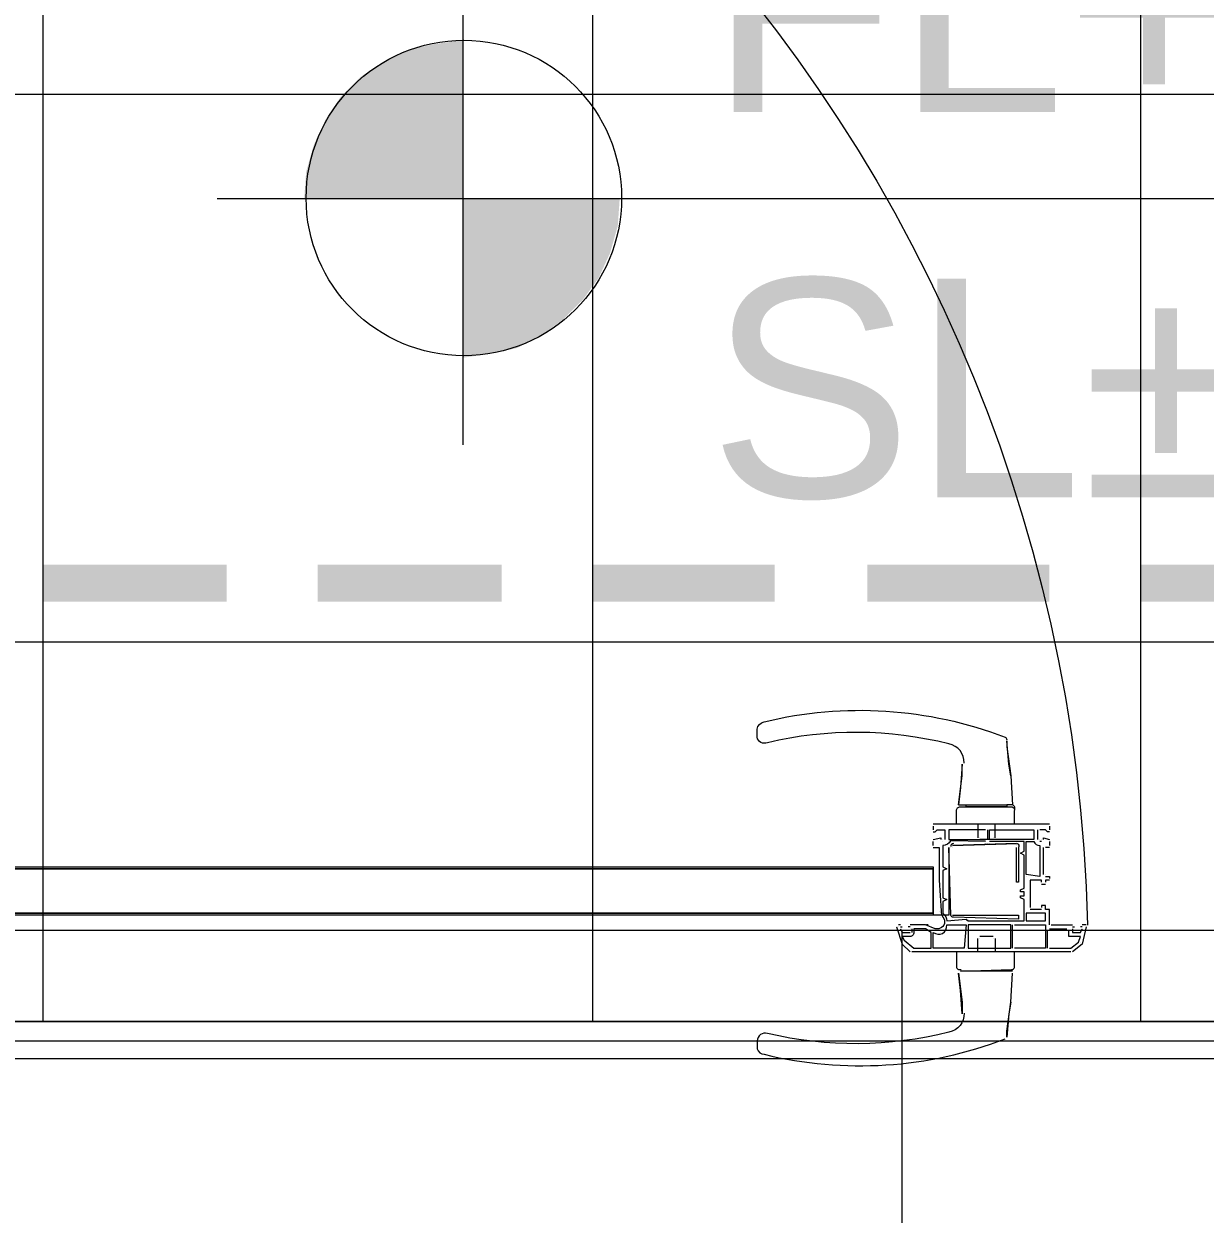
# Model space of a CAD drawing. Header units: millimetres. Extents: x 906 to 41302, y 848 to 28850.
# Drawn here: x 16519 to 17165, y 17086 to 17737 of the extents above; entities that cross this region are included whole.
import ezdxf

# ---------------------------------------------------------------- set-up
doc = ezdxf.new("R2010")
doc.units = ezdxf.units.MM
for name, color, linetype in [('PDF_A-ANNO-PONT', 7, 'Continuous'), ('PDF_X-단위세대$및$주동평면도$A-DOOR', 7, 'Continuous'), ('PDF_X-단위세대$및$주동평면도$A-FLOR-GRID', 7, 'Continuous'), ('PDF_X-단위세대$및$주동평면도$A-ST-AXIS-CEN', 7, 'Continuous'), ('PDF_X-단위세대$및$주동평면도$A-ST-AXIS-CEN-SUB', 7, 'Continuous'), ('PDF_X-단위세대$및$주동평면도$A-WALL-DRY', 7, 'Continuous'), ('PDF_문자', 7, 'Continuous')]:
    doc.layers.add(name, color=color, linetype=linetype)
doc.styles.add('PDF Arial', font='arial.ttf')

msp = doc.modelspace()

# ---------------------------------------------------------------- linework, layer by layer
at = {"layer": 'PDF_A-ANNO-PONT', "lineweight": 13}
for points in [[(16758.72, 17775.78), (16758.72, 17506.96)], [(17487.91, 17641.37), (16624.31, 17641.37)]]:
    msp.add_lwpolyline(points, dxfattribs=at)
msp.add_circle((16759.25, 17641.9), 86.25, dxfattribs=at)
at = {"layer": 'PDF_A-ANNO-PONT', "transparency": 33554559}
for points in [[(16742.84, 17726.04), (16758.72, 17722.86), (16729.09, 17722.86)], [(16758.72, 17728.15), (16758.72, 17726.04), (16742.84, 17726.04)], [(16758.72, 17726.04), (16742.84, 17726.04), (16758.72, 17722.86)], [(16729.09, 17722.86), (16758.72, 17716.51), (16715.33, 17716.51)], [(16758.72, 17722.86), (16729.09, 17722.86), (16758.72, 17716.51)], [(16715.33, 17716.51), (16758.72, 17708.04), (16702.63, 17708.04)], [(16758.72, 17716.51), (16715.33, 17716.51), (16758.72, 17708.04)], [(16702.63, 17708.04), (16758.72, 17697.46), (16692.04, 17697.46)], [(16758.72, 17708.04), (16702.63, 17708.04), (16758.72, 17697.46)], [(16692.04, 17697.46), (16758.72, 17684.76), (16683.58, 17684.76)], [(16758.72, 17697.46), (16692.04, 17697.46), (16758.72, 17684.76)], [(16683.58, 17684.76), (16758.72, 17671), (16677.23, 17671)], [(16758.72, 17684.76), (16683.58, 17684.76), (16758.72, 17671)], [(16677.23, 17671), (16758.72, 17656.19), (16672.99, 17656.19)], [(16758.72, 17671), (16677.23, 17671), (16758.72, 17656.19)], [(16672.99, 17656.19), (16758.72, 17641.37), (16671.94, 17641.37)], [(16758.72, 17656.19), (16672.99, 17656.19), (16758.72, 17641.37)], [(16844.44, 17641.37), (16758.72, 17641.37), (16843.39, 17626.55)], [(16758.72, 17641.37), (16843.39, 17626.55), (16758.72, 17626.55)], [(16843.39, 17626.55), (16758.72, 17626.55), (16839.15, 17611.74)], [(16758.72, 17626.55), (16839.15, 17611.74), (16758.72, 17611.74)], [(16839.15, 17611.74), (16758.72, 17611.74), (16832.8, 17597.98)], [(16758.72, 17611.74), (16832.8, 17597.98), (16758.72, 17597.98)], [(16832.8, 17597.98), (16758.72, 17597.98), (16824.34, 17586.34)], [(16758.72, 17597.98), (16824.34, 17586.34), (16758.72, 17586.34)], [(16824.34, 17586.34), (16758.72, 17586.34), (16813.75, 17575.75)], [(16758.72, 17586.34), (16813.75, 17575.75), (16758.72, 17575.75)], [(16813.75, 17575.75), (16758.72, 17575.75), (16801.05, 17566.23)], [(16758.72, 17575.75), (16801.05, 17566.23), (16758.72, 17566.23)], [(16801.05, 17566.23), (16758.72, 17566.23), (16788.35, 17559.88)], [(16758.72, 17566.23), (16788.35, 17559.88), (16758.72, 17559.88)], [(16758.72, 17559.88), (16758.72, 17556.7), (16773.54, 17556.7)], [(16758.72, 17559.88), (16788.35, 17559.88), (16773.54, 17556.7)], [(16758.72, 17556.7), (16773.54, 17556.7), (16758.72, 17554.59)]]:
    msp.add_solid(points, dxfattribs=at)
at = {"layer": 'PDF_X-단위세대$및$주동평면도$A-DOOR', "lineweight": 5}
msp.add_lwpolyline([(16274, 17965.22), (16283.53, 17968.39), (16288.82, 17973.69), (16287.76, 18061.53), (16283.53, 18066.82), (16274, 18069.99, -0.400381), (17100.32, 17244.22)], format="xyb", dxfattribs=at)
at = {"layer": 'PDF_X-단위세대$및$주동평면도$A-DOOR', "lineweight": 9}
for points in [[(17032.78, 17332.96, 0.373567), (17024.49, 17343.39, 0.120468), (16925.24, 17344.09, -0.496768), (16919.59, 17347.15), (16919.59, 17351.39, -0.337816), (16923.48, 17355.52, -0.152184), (17055.17, 17347.1, -0.281934), (17056.1, 17345.73)], [(17028.59, 17299.53), (17028.59, 17306.94, -0.414215), (17030.71, 17309.05), (17058.23, 17309.05, -0.414215), (17060.34, 17307.47)], [(17060.34, 17299.53), (17060.34, 17306.94, 0.414215), (17059.29, 17310.11), (17056.11, 17310.11), (17056.11, 17309.05)], [(17044.47, 17290), (17025.24, 17290.47, -0.326664), (17021.19, 17287.89), (17021.19, 17276.24), (17023.3, 17275.19), (17021.19, 17274.13), (17021.19, 17259.31), (17023.3, 17258.25), (17021.19, 17257.19), (17021.19, 17250.84, -0.215587), (17023.3, 17246.61), (17033.89, 17247.67), (17034.94, 17246.61), (17059.29, 17246.61), (17065.64, 17246.61), (17065.64, 17258.25), (17063.52, 17259.31), (17063.52, 17260.37), (17065.64, 17260.37), (17065.64, 17262.49), (17063.52, 17262.49), (17063.52, 17263.54), (17065.64, 17264.6), (17065.64, 17282.59), (17063.52, 17283.65), (17065.64, 17284.71), (17065.64, 17290), (17046.59, 17290)], [(17061.4, 17288.94), (17026.48, 17287.89), (17061.93, 17288.94, -0.414215), (17062.46, 17286.83), (17062.46, 17267.78), (17061.4, 17267.78), (17061.4, 17286.83)], [(17074.1, 17287.89), (17074.1, 17270.95), (17066.69, 17272.01), (17066.69, 17290), (17070.93, 17290, 0.326664), (17074.1, 17287.89)], [(17015.89, 17286.83), (17019.07, 17286.83), (17019.07, 17269.89), (17019.07, 17268.84), (17020.14, 17252.06, 0.174775), (17021.2, 17248.66, -0.51519), (17019.66, 17242.63, -0.217668), (17016.95, 17242.38), (17011.66, 17244.49), (17003.19, 17244.49)], [(17026.48, 17249.79), (17062.46, 17249.79), (17062.46, 17247.67), (17027.01, 17248.73, -0.414215), (17025.42, 17249.79), (17024.36, 17286.83), (17024.36, 17249.79), (17015.89, 17249.79)], [(17014.84, 17231.79), (17014.84, 17240.26), (17011.66, 17242.38), (17005.31, 17242.38), (17005.31, 17240.26, -0.414215), (17003.19, 17238.14), (16998.96, 17238.14), (17000.02, 17236.03), (17005.31, 17231.79), (17014.84, 17231.79)], [(17059.29, 17219.09), (17056.11, 17219.09), (17033.89, 17219.09), (17030.71, 17219.09), (17058.76, 17220.15, 0.414215), (17060.34, 17221.21), (17060.34, 17229.68), (17028.59, 17229.68), (17028.59, 17221.21, 0.414215), (17031.24, 17220.15)], [(17032.78, 17196.25, -0.373567), (17024.49, 17185.81, -0.120468), (16925.24, 17185.12, 0.496768), (16919.59, 17180.99), (16919.59, 17176.76, 0.337816), (16923.48, 17173.69, 0.152184), (17055.17, 17182.1)]]:
    msp.add_lwpolyline(points, format="xyb", dxfattribs=at)
for points in [[(17058.23, 17325.99), (17057.17, 17332.34), (17056.11, 17345.04), (17056.11, 17341.86), (17058.23, 17325.99), (17059.29, 17310.11), (17056.11, 17310.11)], [(17029.65, 17310.11), (17031.77, 17325.99), (17031.77, 17332.34), (17030.71, 17319.64), (17029.65, 17310.11), (17033.89, 17310.11)], [(17059.29, 17310.11), (17059.29, 17310.11)], [(17059.29, 17310.11), (17059.29, 17310.11)], [(17079.39, 17299.53), (17015.89, 17299.53)], [(17015.89, 17299.53), (17015.89, 17299.53)], [(17015.89, 17298.47), (17015.89, 17296.35)], [(17015.89, 17298.47), (17015.89, 17298.47)], [(17015.89, 17295.29), (17016.95, 17295.29), (17018.01, 17296.35), (17022.24, 17296.35), (17022.24, 17291.06)], [(17015.89, 17296.35), (17015.89, 17296.35)], [(17015.89, 17295.29), (17015.89, 17295.29)], [(17016.95, 17295.29), (17016.95, 17295.29)], [(17018.01, 17296.35), (17018.01, 17296.35)], [(17022.24, 17296.35), (17022.24, 17296.35)], [(17044.47, 17296.35), (17024.36, 17296.35), (17024.36, 17291.06), (17044.47, 17291.06)], [(17024.36, 17296.35), (17024.36, 17296.35)], [(17040.24, 17299.53), (17040.24, 17292.12)], [(17044.47, 17296.35), (17044.47, 17296.35)], [(17045.53, 17296.35), (17045.53, 17291.06)], [(17045.53, 17296.35), (17045.53, 17296.35)], [(17046.59, 17296.35), (17046.59, 17296.35)], [(17046.59, 17296.35), (17046.59, 17296.35)], [(17046.59, 17296.35), (17046.59, 17296.35)], [(17049.76, 17292.12), (17049.76, 17299.53)], [(17070.93, 17296.35), (17070.93, 17296.35)], [(17073.04, 17291.06), (17073.04, 17296.35)], [(17073.04, 17296.35), (17073.04, 17296.35)], [(17079.39, 17295.29), (17078.34, 17295.29), (17077.28, 17296.35), (17074.1, 17296.35)], [(17074.1, 17296.35), (17074.1, 17296.35)], [(17077.28, 17296.35), (17077.28, 17296.35)], [(17078.34, 17295.29), (17078.34, 17295.29)], [(17079.39, 17299.53), (17079.39, 17299.53)], [(17079.39, 17298.47), (17079.39, 17296.35)], [(17079.39, 17298.47), (17079.39, 17298.47)], [(17079.39, 17296.35), (17079.39, 17296.35)], [(17079.39, 17295.29), (17079.39, 17295.29)], [(17015.89, 17291.06), (17020.13, 17292.12), (17020.13, 17291.06)], [(17015.89, 17291.06), (17015.89, 17291.06)], [(17015.89, 17287.89), (17015.89, 17290)], [(17015.89, 17290), (17015.89, 17290)], [(17015.89, 17287.89), (17015.89, 17287.89)], [(17020.13, 17292.12), (17020.13, 17292.12)], [(17020.13, 17291.06), (17020.13, 17291.06)], [(17021.19, 17291.06), (17021.19, 17291.06)], [(17021.19, 17291.06), (17021.19, 17291.06)], [(17021.19, 17290), (17021.19, 17290)], [(17021.19, 17290), (17021.19, 17290)], [(17021.19, 17287.89), (17021.19, 17287.89)], [(17022.24, 17291.06), (17022.24, 17291.06)], [(17024.36, 17291.06), (17024.36, 17291.06)], [(17024.36, 17290), (17024.36, 17290)], [(17026.48, 17288.94), (17026.48, 17288.94)], [(17026.48, 17287.89), (17026.48, 17287.89)], [(17041.29, 17292.12), (17041.29, 17292.12)], [(17048.7, 17291.06), (17047.64, 17291.06), (17042.35, 17291.06), (17041.29, 17291.06)], [(17044.47, 17291.06), (17044.47, 17291.06)], [(17044.47, 17290), (17044.47, 17290)], [(17044.47, 17288.94), (17044.47, 17288.94)], [(17045.53, 17291.06), (17045.53, 17291.06)], [(17045.53, 17288.94), (17045.53, 17288.94)], [(17045.53, 17288.94), (17045.53, 17288.94)], [(17046.59, 17291.06), (17046.59, 17291.06)], [(17046.59, 17290), (17046.59, 17290)], [(17046.59, 17288.94), (17046.59, 17288.94)], [(17046.59, 17288.94), (17046.59, 17288.94)], [(17048.7, 17292.12), (17048.7, 17292.12)], [(17061.4, 17288.94), (17061.4, 17288.94)], [(17061.4, 17287.89), (17061.4, 17287.89)], [(17065.64, 17290), (17065.64, 17290)], [(17065.64, 17288.94), (17065.64, 17288.94)], [(17066.69, 17290), (17066.69, 17290)], [(17066.69, 17288.94), (17066.69, 17288.94)], [(17070.93, 17291.06), (17070.93, 17291.06)], [(17070.93, 17290), (17070.93, 17290)], [(17073.04, 17291.06), (17073.04, 17291.06)], [(17074.1, 17291.06), (17074.1, 17291.06)], [(17075.16, 17290), (17074.1, 17290)], [(17074.1, 17290), (17074.1, 17290)], [(17074.1, 17287.89), (17074.1, 17287.89)], [(17075.16, 17291.06), (17075.16, 17291.06)], [(17075.16, 17290), (17075.16, 17290)], [(17076.22, 17291.06), (17076.22, 17292.12), (17079.39, 17291.06)], [(17076.22, 17292.12), (17076.22, 17292.12)], [(17076.22, 17291.06), (17076.22, 17291.06)], [(17079.39, 17291.06), (17079.39, 17291.06)], [(17079.39, 17290), (17079.39, 17287.89)], [(17079.39, 17290), (17079.39, 17290)], [(17079.39, 17287.89), (17079.39, 17287.89)], [(17015.89, 17286.83), (17015.89, 17286.83)], [(17018.01, 17286.83), (17018.01, 17286.83)], [(17019.07, 17286.83), (17019.07, 17286.83)], [(17024.36, 17286.83), (17024.36, 17286.83)], [(17025.42, 17286.83), (17025.42, 17286.83)], [(17026.48, 17286.83), (17026.48, 17286.83)], [(17061.4, 17286.83), (17061.4, 17286.83)], [(17062.46, 17286.83), (17062.46, 17286.83)], [(17063.52, 17283.65), (17063.52, 17283.65)], [(17065.64, 17284.71), (17065.64, 17284.71)], [(17065.64, 17282.59), (17065.64, 17282.59)], [(17076.22, 17272.01), (17076.22, 17286.83)], [(17076.22, 17286.83), (17076.22, 17286.83)], [(17079.39, 17286.83), (17077.28, 17286.83)], [(17077.28, 17286.83), (17077.28, 17286.83)], [(17079.39, 17286.83), (17079.39, 17286.83)], [(17021.19, 17276.24), (17021.19, 17276.24)], [(17023.3, 17275.19), (17023.3, 17275.19)], [(17019.07, 17269.89), (17019.07, 17269.89)], [(17019.07, 17268.84), (17019.07, 17268.84)], [(17021.19, 17274.13), (17021.19, 17274.13)], [(17061.4, 17267.78), (17061.4, 17267.78)], [(17066.69, 17272.01), (17066.69, 17272.01)], [(17066.69, 17270.95), (17066.69, 17270.95)], [(17075.16, 17267.78), (17075.16, 17268.84), (17068.81, 17268.84), (17068.81, 17254.02)], [(17068.81, 17268.84), (17068.81, 17268.84)], [(17074.1, 17272.01), (17074.1, 17272.01)], [(17074.1, 17270.95), (17074.1, 17270.95)], [(17075.16, 17268.84), (17075.16, 17268.84)], [(17075.16, 17267.78), (17075.16, 17267.78)], [(17076.22, 17272.01), (17076.22, 17272.01)], [(17077.28, 17272.01), (17077.28, 17272.01)], [(17077.28, 17270.95), (17079.39, 17270.95), (17079.39, 17269.89)], [(17077.28, 17270.95), (17077.28, 17270.95)], [(17079.39, 17268.84), (17077.28, 17268.84), (17077.28, 17267.78)], [(17077.28, 17268.84), (17077.28, 17268.84)], [(17077.28, 17267.78), (17077.28, 17267.78)], [(17079.39, 17270.95), (17079.39, 17270.95)], [(17079.39, 17269.89), (17079.39, 17269.89)], [(17079.39, 17268.84), (17079.39, 17268.84)], [(17063.52, 17263.54), (17063.52, 17263.54)], [(17063.52, 17262.49), (17063.52, 17262.49)], [(17065.64, 17264.6), (17065.64, 17264.6)], [(17065.64, 17263.54), (17065.64, 17263.54)], [(17065.64, 17262.49), (17065.64, 17262.49)], [(17065.64, 17261.43), (17065.64, 17261.43)], [(17075.16, 17266.72), (17077.28, 17266.72)], [(17075.16, 17266.72), (17075.16, 17266.72)], [(17077.28, 17266.72), (17077.28, 17266.72)], [(17021.19, 17259.31), (17021.19, 17259.31)], [(17021.19, 17257.19), (17021.19, 17257.19)], [(17023.3, 17258.25), (17023.3, 17258.25)], [(17063.52, 17260.37), (17063.52, 17260.37)], [(17063.52, 17259.31), (17063.52, 17259.31)], [(17065.64, 17260.37), (17065.64, 17260.37)], [(17065.64, 17258.25), (17065.64, 17258.25)], [(17079.39, 17244.49), (17079.39, 17252.96), (17077.28, 17252.96), (17077.28, 17255.08), (17075.16, 17255.08), (17075.16, 17254.02)], [(17075.16, 17255.08), (17075.16, 17255.08)], [(17077.28, 17255.08), (17077.28, 17255.08)], [(17019.07, 17251.9), (17019.07, 17251.9)], [(17020.13, 17248.73), (17020.13, 17248.73)], [(17021.19, 17250.84), (17021.19, 17250.84)], [(17024.36, 17249.79), (17024.36, 17249.79)], [(17025.42, 17249.79), (17025.42, 17249.79)], [(17026.48, 17249.79), (17026.48, 17249.79)], [(17062.46, 17249.79), (17062.46, 17249.79)], [(17066.69, 17250.84), (17066.69, 17250.84)], [(17068.81, 17254.02), (17068.81, 17254.02)], [(17075.16, 17252.96), (17068.81, 17252.96)], [(17068.81, 17252.96), (17068.81, 17252.96)], [(17075.16, 17254.02), (17075.16, 17254.02)], [(17075.16, 17252.96), (17075.16, 17252.96)], [(17077.28, 17252.96), (17077.28, 17252.96)], [(17077.28, 17250.84), (17077.28, 17250.84)], [(17079.39, 17252.96), (17079.39, 17252.96)], [(16995.79, 17243.44), (16998.96, 17233.91), (17003.19, 17229.68)], [(16995.79, 17243.44), (16995.79, 17243.44)], [(16997.9, 17244.49), (16996.84, 17244.49)], [(16996.84, 17244.49), (16996.84, 17244.49)], [(16996.84, 17243.44), (16996.84, 17243.44)], [(16997.9, 17244.49), (16997.9, 17244.49)], [(16997.9, 17243.44), (16998.96, 17243.44)], [(16997.9, 17243.44), (16997.9, 17243.44)], [(16997.9, 17242.38), (16998.96, 17240.26), (17003.19, 17240.26)], [(16997.9, 17242.38), (16997.9, 17242.38)], [(16998.96, 17243.44), (16998.96, 17243.44)], [(17003.19, 17243.44), (17002.14, 17243.44)], [(17002.14, 17243.44), (17002.14, 17243.44)], [(17003.19, 17244.49), (17003.19, 17244.49)], [(17003.19, 17243.44), (17003.19, 17243.44)], [(17003.19, 17242.38), (17003.19, 17242.38)], [(17004.25, 17242.38), (17004.25, 17240.26)], [(17004.25, 17242.38), (17004.25, 17242.38)], [(17005.31, 17242.38), (17005.31, 17242.38)], [(17011.66, 17244.49), (17011.66, 17244.49)], [(17011.66, 17242.38), (17011.66, 17242.38)], [(17016.95, 17242.38), (17016.95, 17242.38)], [(17019.07, 17242.38), (17019.07, 17242.38)], [(17023.3, 17246.61), (17023.3, 17246.61)], [(17023.3, 17244.49), (17023.3, 17244.49)], [(17026.48, 17247.67), (17026.48, 17247.67)], [(17032.83, 17244.49), (17032.83, 17244.49)], [(17033.89, 17247.67), (17033.89, 17247.67)], [(17033.89, 17246.61), (17033.89, 17246.61)], [(17033.89, 17244.49), (17033.89, 17244.49)], [(17034.94, 17247.67), (17034.94, 17247.67)], [(17034.94, 17246.61), (17034.94, 17246.61)], [(17034.94, 17244.49), (17034.94, 17244.49)], [(17058.23, 17246.61), (17058.23, 17246.61)], [(17058.23, 17244.49), (17058.23, 17244.49)], [(17059.29, 17247.67), (17059.29, 17247.67)], [(17059.29, 17247.67), (17059.29, 17247.67)], [(17059.29, 17246.61), (17059.29, 17246.61)], [(17059.29, 17246.61), (17059.29, 17246.61)], [(17059.29, 17231.79), (17059.29, 17244.49)], [(17059.29, 17244.49), (17059.29, 17244.49)], [(17060.34, 17244.49), (17077.28, 17244.49), (17077.28, 17231.79), (17060.34, 17231.79)], [(17060.34, 17244.49), (17060.34, 17244.49)], [(17062.46, 17247.67), (17062.46, 17247.67)], [(17065.64, 17246.61), (17065.64, 17246.61)], [(17066.69, 17246.61), (17066.69, 17246.61)], [(17077.28, 17246.61), (17077.28, 17246.61)], [(17077.28, 17244.49), (17077.28, 17244.49)], [(17079.39, 17244.49), (17079.39, 17244.49)], [(17079.39, 17242.38), (17088.92, 17242.38)], [(17079.39, 17242.38), (17079.39, 17242.38)], [(17080.45, 17244.49), (17092.09, 17244.49)], [(17080.45, 17244.49), (17080.45, 17244.49)], [(17088.92, 17242.38), (17088.92, 17242.38)], [(17092.09, 17244.49), (17092.09, 17244.49)], [(17092.09, 17243.44), (17093.15, 17243.44)], [(17099.5, 17243.44), (17097.39, 17233.91), (17092.09, 17229.68)], [(17092.09, 17243.44), (17092.09, 17243.44)], [(17092.09, 17242.38), (17092.09, 17240.26), (17096.33, 17240.26), (17097.39, 17242.38)], [(17092.09, 17242.38), (17092.09, 17242.38)], [(17093.15, 17243.44), (17093.15, 17243.44)], [(17097.39, 17243.44), (17096.33, 17243.44)], [(17096.33, 17243.44), (17096.33, 17243.44)], [(17099.5, 17244.49), (17097.39, 17244.49)], [(17097.39, 17244.49), (17097.39, 17244.49)], [(17097.39, 17243.44), (17097.39, 17243.44)], [(17097.39, 17242.38), (17097.39, 17242.38)], [(17099.5, 17244.49), (17099.5, 17244.49)], [(17099.5, 17243.44), (17099.5, 17243.44)], [(16998.96, 17240.26), (16998.96, 17240.26)], [(16998.96, 17238.14), (16998.96, 17238.14)], [(17000.02, 17236.03), (17000.02, 17236.03)], [(17003.19, 17240.26), (17003.19, 17240.26)], [(17003.19, 17238.14), (17003.19, 17238.14)], [(17004.25, 17240.26), (17004.25, 17240.26)], [(17005.31, 17240.26), (17005.31, 17240.26)], [(17014.84, 17240.26), (17014.84, 17240.26)], [(17015.89, 17240.26), (17015.89, 17240.26)], [(17020.13, 17240.26), (17020.13, 17240.26)], [(17040.24, 17229.68), (17040.24, 17237.09)], [(17048.7, 17238.14), (17047.64, 17238.14), (17042.35, 17238.14), (17041.29, 17238.14)], [(17041.29, 17237.09), (17041.29, 17237.09)], [(17048.7, 17237.09), (17048.7, 17237.09)], [(17049.76, 17237.09), (17049.76, 17229.68)], [(17078.34, 17231.79), (17078.34, 17241.32)], [(17078.34, 17241.32), (17078.34, 17241.32)], [(17079.39, 17231.79), (17091.04, 17231.79), (17095.27, 17234.97), (17096.33, 17238.14), (17089.98, 17238.14), (17089.98, 17241.32)], [(17079.39, 17241.32), (17079.39, 17241.32)], [(17088.92, 17241.32), (17088.92, 17241.32)], [(17089.98, 17241.32), (17089.98, 17241.32)], [(17089.98, 17238.14), (17089.98, 17238.14)], [(17092.09, 17240.26), (17092.09, 17240.26)], [(17096.33, 17240.26), (17096.33, 17240.26)], [(17096.33, 17238.14), (17096.33, 17238.14)], [(16998.96, 17234.97), (16998.96, 17234.97)], [(16998.96, 17233.91), (16998.96, 17233.91)], [(17003.19, 17229.68), (17003.19, 17229.68)], [(17091.04, 17229.68), (17004.25, 17229.68)], [(17004.25, 17229.68), (17004.25, 17229.68)], [(17005.31, 17231.79), (17005.31, 17231.79)], [(17013.78, 17231.79), (17013.78, 17231.79)], [(17013.78, 17231.79), (17013.78, 17231.79)], [(17014.84, 17231.79), (17014.84, 17231.79)], [(17015.89, 17231.79), (17015.89, 17231.79)], [(17032.83, 17231.79), (17032.83, 17231.79)], [(17033.89, 17231.79), (17033.89, 17231.79)], [(17034.94, 17231.79), (17034.94, 17231.79)], [(17058.23, 17231.79), (17058.23, 17231.79)], [(17059.29, 17231.79), (17059.29, 17231.79)], [(17060.34, 17231.79), (17060.34, 17231.79)], [(17077.28, 17231.79), (17077.28, 17231.79)], [(17077.28, 17231.79), (17077.28, 17231.79)], [(17078.34, 17231.79), (17078.34, 17231.79)], [(17079.39, 17231.79), (17079.39, 17231.79)], [(17091.04, 17231.79), (17091.04, 17231.79)], [(17091.04, 17229.68), (17091.04, 17229.68)], [(17092.09, 17229.68), (17092.09, 17229.68)], [(17095.27, 17234.97), (17095.27, 17234.97)], [(17096.33, 17234.97), (17096.33, 17234.97)], [(17097.39, 17233.91), (17097.39, 17233.91)], [(17056.11, 17219.09), (17033.89, 17219.09)], [(17058.23, 17202.16), (17057.17, 17195.81), (17056.11, 17183.11), (17056.11, 17186.29), (17058.23, 17202.16), (17059.29, 17218.04)], [(17059.29, 17218.04), (17059.29, 17218.04)], [(17059.29, 17218.04), (17059.29, 17218.04)], [(17059.29, 17218.04), (17059.29, 17218.04)]]:
    msp.add_lwpolyline(points, dxfattribs=at)
for points in [[(17056.11, 17309.05), (17033.89, 17309.05), (17033.89, 17310.11), (17056.11, 17310.11)], [(17070.93, 17296.35), (17070.93, 17291.06), (17046.59, 17291.06), (17046.59, 17296.35)], [(16357.61, 17276.24), (17015.89, 17276.24), (17015.89, 17275.19), (16357.61, 17275.19)], [(17015.89, 17275.19), (16357.61, 17275.19), (16357.61, 17250.84), (17015.89, 17250.84)], [(16357.61, 17275.19), (17015.89, 17275.19), (17015.89, 17250.84), (16357.61, 17250.84)], [(16357.61, 17250.84), (17015.89, 17250.84), (17015.89, 17249.79), (16357.61, 17249.79)], [(17066.69, 17246.61), (17077.28, 17246.61), (17077.28, 17250.84), (17066.69, 17250.84)], [(17034.94, 17231.79), (17058.23, 17231.79), (17058.23, 17244.49), (17034.94, 17244.49)], [(17029.65, 17218.04), (17031.77, 17202.16), (17031.77, 17195.81), (17030.71, 17208.51)]]:
    msp.add_lwpolyline(points, close=True, dxfattribs=at)
msp.add_lwpolyline([(17023.3, 17244.49), (17033.89, 17244.49), (17032.83, 17231.79), (17015.89, 17231.79), (17015.89, 17240.26, 0.217519), (17021.01, 17239.75, 0.260906)], format="xyb", close=True, dxfattribs=at)
for centre, radius, start, end in [((17027.01, 17287.36), 1.59, 89.99986, 180.00014), ((17012.19, 17239.73), 4.76, 79.39204, 90.00078)]:
    msp.add_arc(centre, radius, start, end, dxfattribs=at)
at = {"layer": 'PDF_X-단위세대$및$주동평면도$A-FLOR-GRID', "lineweight": 5}
for points in [[(18099.63, 18211.81), (18099.63, 17191.58), (16279.29, 17191.58), (16279.29, 18121.85), (16239.08, 18121.85), (16239.08, 18826.7), (17159.83, 18826.7), (17159.83, 18211.81), (18109.15, 18211.81)], [(16529.06, 18826.7), (16529.06, 17191.58)], [(16829.63, 18826.7), (16829.63, 17191.58)], [(17129.14, 18826.7), (17129.14, 17191.58)], [(18099.63, 17698.52), (16279.29, 17698.52)], [(18099.63, 17399.01), (16279.29, 17399.01)]]:
    msp.add_lwpolyline(points, dxfattribs=at)
at = {"layer": 'PDF_X-단위세대$및$주동평면도$A-ST-AXIS-CEN', "lineweight": 5}
for points in [[(18144.08, 17241.32), (16264.48, 17241.32), (16264.48, 17746.14)], [(16264.48, 16206.27), (16998.96, 16206.27), (16998.96, 17241.32)]]:
    msp.add_lwpolyline(points, dxfattribs=at)
at = {"layer": 'PDF_X-단위세대$및$주동평면도$A-ST-AXIS-CEN-SUB', "transparency": 33554559}
for points in [[(16529.06, 17421.24), (16529.06, 17441.34), (16629.6, 17421.24)], [(16529.06, 17441.34), (16629.6, 17421.24), (16629.6, 17441.34)], [(16679.34, 17421.24), (16679.34, 17441.34), (16779.89, 17421.24)], [(16679.34, 17441.34), (16779.89, 17421.24), (16779.89, 17441.34)], [(16829.63, 17421.24), (16829.63, 17441.34), (16929.11, 17421.24)], [(16829.63, 17441.34), (16929.11, 17421.24), (16929.11, 17441.34)], [(16979.91, 17421.24), (16979.91, 17441.34), (17079.39, 17421.24)], [(16979.91, 17441.34), (17079.39, 17421.24), (17079.39, 17441.34)], [(17129.14, 17421.24), (17129.14, 17441.34), (17229.68, 17421.24)], [(17129.14, 17441.34), (17229.68, 17421.24), (17229.68, 17441.34)]]:
    msp.add_solid(points, dxfattribs=at)
at = {"layer": 'PDF_X-단위세대$및$주동평면도$A-WALL-DRY', "lineweight": 13}
for points in [[(16139.59, 17171.47), (16139.59, 17191.58), (18099.63, 17191.58), (18099.63, 17286.83), (18099.63, 18211.81)], [(16149.12, 17171.47), (16149.12, 17180.99), (18109.15, 17180.99), (18109.15, 17266.72)], [(16389.36, 17171.47), (18119.74, 17171.47), (18119.74, 17266.72)]]:
    msp.add_lwpolyline(points, dxfattribs=at)

# ---------------------------------------------------------------- texts
at = {"layer": 'PDF_문자', "char_height": 119.506, "attachment_point": 7, "style": 'PDF Arial'}
for s, insert in [('FL+60', (16893.13, 17687.18)), ('SL±0', (16893.13, 17476.57))]:
    msp.add_mtext(s, dxfattribs=dict(at, insert=insert))

doc.saveas('drawing.dxf')
